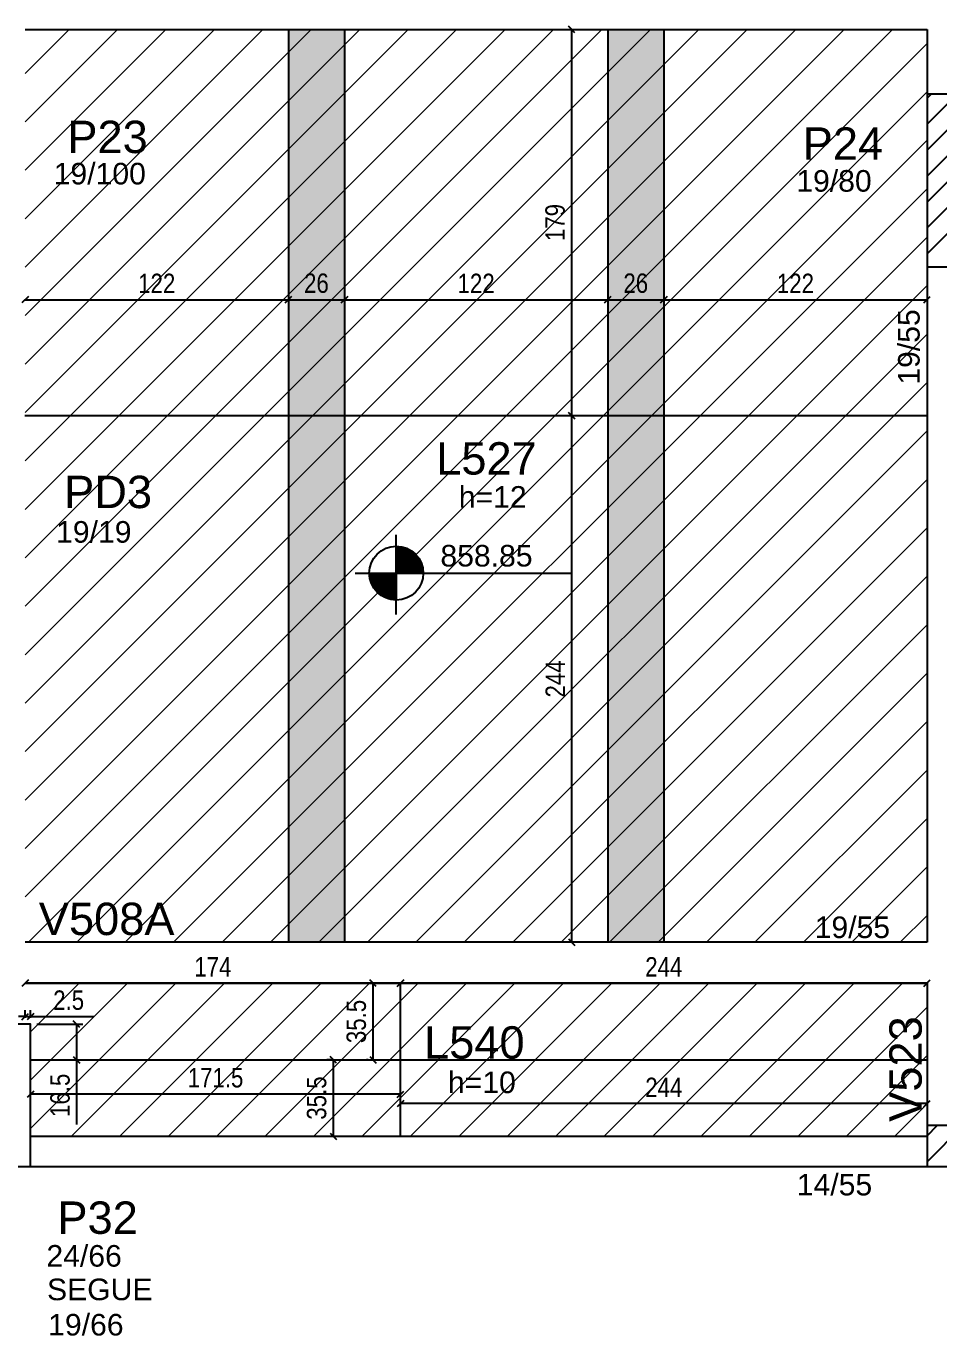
# Model space of a CAD drawing. Header units: millimetres. Extents: x 3536 to 7055, y 911 to 3688.
# Drawn here: x 5800 to 6223, y 2392 to 2998 of the extents above; entities that cross this region are included whole.
import ezdxf

# ---------------------------------------------------------------- set-up
doc = ezdxf.new("R2010")
doc.units = ezdxf.units.MM
for name, color, linetype in [('3', 3, 'Continuous'), ('4', 4, 'Continuous'), ('7', 7, 'Continuous'), ('COTA', 241, 'Continuous'), ('Painéis', 200, 'Continuous')]:
    doc.layers.add(name, color=color, linetype=linetype)
doc.layers.add('Hachura', color=251, linetype='Continuous', lineweight=9)
doc.layers.add('REAPROVEITAMENTO', color=251, linetype='Continuous', lineweight=9)
doc.styles.add('COTA TECNICA-50', font='techl___.ttf', dxfattribs={"height": 9})
doc.styles.get("Standard").update_dxf_attribs({"font": 'arial.ttf'})
doc.dimstyles.new('COTA PAINEL-50', dxfattribs={"dimtxt": 9, "dimasz": 3, "dimexe": 3, "dimexo": 3, "dimgap": 3, "dimtad": 1, "dimdec": 1, "dimzin": 12, "dimdsep": 46, "dimtxsty": 'COTA TECNICA-50', "dimblk1": 'OBLIQUE', "dimblk2": 'OBLIQUE', "dimsah": 1, "dimcen": 0.9, "dimclrd": 4, "dimclre": 4, "dimclrt": 240, "dimadec": 1, "dimazin": 3, "dimtfac": 1, "dimtdec": 1, "dimtmove": 0, "dimatfit": 3, "dimfxl": 1, "dimtolj": 1, "dimtzin": 12, "dimarcsym": 0})

# ---------------------------------------------------------------- blocks, each defined once
blk = doc.blocks.new('_Oblique')
at = {"color": 0, "linetype": 'ByBlock', "lineweight": -2}
blk.add_line((-0.5, -0.5), (0.5, 0.5), dxfattribs=at)
blk = doc.blocks.new('*D129')
at = {"layer": 'COTA', "color": 4, "lineweight": -2, "transparency": 16777216}
blk.add_line((5799.72, 2871.69), (5921.73, 2871.69), dxfattribs=at)
at = {"layer": 'Defpoints', "color": 0, "transparency": 16777216}
for p in [(5799.72, 2871.69), (5921.73, 2871.69), (5921.73, 2871.69)]:
    blk.add_point(p, dxfattribs=at)
at = {"layer": 'COTA', "color": 4, "lineweight": -2, "transparency": 16777216, "xscale": 3, "yscale": 3, "zscale": 3, "rotation": 180}
blk.add_blockref('_Oblique', (5799.72, 2871.69), dxfattribs=at)
at = {"layer": 'COTA', "color": 4, "lineweight": -2, "transparency": 16777216, "xscale": 3, "yscale": 3, "zscale": 3}
blk.add_blockref('_Oblique', (5921.73, 2871.69), dxfattribs=at)
at = {"layer": 'COTA', "color": 240, "transparency": 16777216, "insert": (5860.72, 2879.24), "char_height": 9, "attachment_point": 5, "style": 'COTA TECNICA-50'}
blk.add_mtext('\\A1;122', dxfattribs=at)
blk = doc.blocks.new('*D130')
at = {"layer": 'COTA', "color": 4, "lineweight": -2, "transparency": 16777216}
blk.add_line((5921.73, 2871.69), (5947.73, 2871.69), dxfattribs=at)
at = {"layer": 'Defpoints', "color": 0, "transparency": 16777216}
for p in [(5921.73, 2871.69), (5947.73, 2871.69), (5947.73, 2871.69)]:
    blk.add_point(p, dxfattribs=at)
at = {"layer": 'COTA', "color": 4, "lineweight": -2, "transparency": 16777216, "xscale": 3, "yscale": 3, "zscale": 3, "rotation": 180}
blk.add_blockref('_Oblique', (5921.73, 2871.69), dxfattribs=at)
at = {"layer": 'COTA', "color": 4, "lineweight": -2, "transparency": 16777216, "xscale": 3, "yscale": 3, "zscale": 3}
blk.add_blockref('_Oblique', (5947.73, 2871.69), dxfattribs=at)
at = {"layer": 'COTA', "color": 240, "transparency": 16777216, "insert": (5934.73, 2879.28), "char_height": 9, "attachment_point": 5, "style": 'COTA TECNICA-50'}
blk.add_mtext('\\A1;26', dxfattribs=at)
blk = doc.blocks.new('*D131')
at = {"layer": 'COTA', "color": 4, "lineweight": -2, "transparency": 16777216}
blk.add_line((5947.73, 2871.69), (6069.73, 2871.69), dxfattribs=at)
at = {"layer": 'Defpoints', "color": 0, "transparency": 16777216}
for p in [(5947.73, 2871.69), (6069.73, 2871.69), (6069.73, 2871.69)]:
    blk.add_point(p, dxfattribs=at)
at = {"layer": 'COTA', "color": 4, "lineweight": -2, "transparency": 16777216, "xscale": 3, "yscale": 3, "zscale": 3, "rotation": 180}
blk.add_blockref('_Oblique', (5947.73, 2871.69), dxfattribs=at)
at = {"layer": 'COTA', "color": 4, "lineweight": -2, "transparency": 16777216, "xscale": 3, "yscale": 3, "zscale": 3}
blk.add_blockref('_Oblique', (6069.73, 2871.69), dxfattribs=at)
at = {"layer": 'COTA', "color": 240, "transparency": 16777216, "insert": (6008.73, 2879.24), "char_height": 9, "attachment_point": 5, "style": 'COTA TECNICA-50'}
blk.add_mtext('\\A1;122', dxfattribs=at)
blk = doc.blocks.new('*D132')
at = {"layer": 'COTA', "color": 4, "lineweight": -2, "transparency": 16777216}
blk.add_line((6069.73, 2871.69), (6095.73, 2871.69), dxfattribs=at)
at = {"layer": 'Defpoints', "color": 0, "transparency": 16777216}
for p in [(6069.73, 2871.69), (6095.73, 2871.69), (6095.73, 2871.69)]:
    blk.add_point(p, dxfattribs=at)
at = {"layer": 'COTA', "color": 4, "lineweight": -2, "transparency": 16777216, "xscale": 3, "yscale": 3, "zscale": 3, "rotation": 180}
blk.add_blockref('_Oblique', (6069.73, 2871.69), dxfattribs=at)
at = {"layer": 'COTA', "color": 4, "lineweight": -2, "transparency": 16777216, "xscale": 3, "yscale": 3, "zscale": 3}
blk.add_blockref('_Oblique', (6095.73, 2871.69), dxfattribs=at)
at = {"layer": 'COTA', "color": 240, "transparency": 16777216, "insert": (6082.73, 2879.28), "char_height": 9, "attachment_point": 5, "style": 'COTA TECNICA-50'}
blk.add_mtext('\\A1;26', dxfattribs=at)
blk = doc.blocks.new('*D133')
at = {"layer": 'COTA', "color": 4, "lineweight": -2, "transparency": 16777216}
blk.add_line((6095.73, 2871.69), (6217.72, 2871.69), dxfattribs=at)
at = {"layer": 'Defpoints', "color": 0, "transparency": 16777216}
for p in [(6095.73, 2871.69), (6217.72, 2871.69), (6217.72, 2871.69)]:
    blk.add_point(p, dxfattribs=at)
at = {"layer": 'COTA', "color": 4, "lineweight": -2, "transparency": 16777216, "xscale": 3, "yscale": 3, "zscale": 3, "rotation": 180}
blk.add_blockref('_Oblique', (6095.73, 2871.69), dxfattribs=at)
at = {"layer": 'COTA', "color": 4, "lineweight": -2, "transparency": 16777216, "xscale": 3, "yscale": 3, "zscale": 3}
blk.add_blockref('_Oblique', (6217.72, 2871.69), dxfattribs=at)
at = {"layer": 'COTA', "color": 240, "transparency": 16777216, "insert": (6156.72, 2879.24), "char_height": 9, "attachment_point": 5, "style": 'COTA TECNICA-50'}
blk.add_mtext('\\A1;122', dxfattribs=at)
blk = doc.blocks.new('*D134')
at = {"layer": 'COTA', "color": 4, "lineweight": -2, "transparency": 16777216}
blk.add_line((6052.98, 2996.94), (6052.98, 2817.94), dxfattribs=at)
at = {"layer": 'Defpoints', "color": 0, "transparency": 16777216}
for p in [(6052.98, 2996.94), (6052.98, 2817.94), (6052.98, 2817.94)]:
    blk.add_point(p, dxfattribs=at)
at = {"layer": 'COTA', "color": 4, "lineweight": -2, "transparency": 16777216, "xscale": 3, "yscale": 3, "zscale": 3}
for p, rotation in [((6052.98, 2996.94), 90), ((6052.98, 2817.94), 270)]:
    blk.add_blockref('_Oblique', p, dxfattribs=dict(at, rotation=rotation))
at = {"layer": 'COTA', "color": 240, "transparency": 16777216, "insert": (6045.39, 2907.44), "char_height": 9, "attachment_point": 5, "rotation": 90, "style": 'COTA TECNICA-50'}
blk.add_mtext('\\A1;179', dxfattribs=at)
blk = doc.blocks.new('*D135')
at = {"layer": 'COTA', "color": 4, "lineweight": -2, "transparency": 16777216}
blk.add_line((6052.98, 2817.94), (6052.98, 2573.94), dxfattribs=at)
at = {"layer": 'Defpoints', "color": 0, "transparency": 16777216}
for p in [(6052.98, 2817.94), (6052.98, 2573.94), (6052.98, 2573.94)]:
    blk.add_point(p, dxfattribs=at)
at = {"layer": 'COTA', "color": 4, "lineweight": -2, "transparency": 16777216, "xscale": 3, "yscale": 3, "zscale": 3}
for p, rotation in [((6052.98, 2817.94), 90), ((6052.98, 2573.94), 270)]:
    blk.add_blockref('_Oblique', p, dxfattribs=dict(at, rotation=rotation))
at = {"layer": 'COTA', "color": 240, "transparency": 16777216, "insert": (6045.41, 2695.94), "char_height": 9, "attachment_point": 5, "rotation": 90, "style": 'COTA TECNICA-50'}
blk.add_mtext('\\A1;244', dxfattribs=at)
blk = doc.blocks.new('*D68')
at = {"layer": 'COTA', "color": 4, "lineweight": -2, "transparency": 16777216}
blk.add_line((6217.72, 2499.1), (5973.72, 2499.1), dxfattribs=at)
at = {"layer": 'Defpoints', "color": 0, "transparency": 16777216}
for p in [(5973.72, 2499.1), (5973.72, 2499.1), (6217.72, 2499.1)]:
    blk.add_point(p, dxfattribs=at)
at = {"layer": 'COTA', "color": 4, "lineweight": -2, "transparency": 16777216, "xscale": 3, "yscale": 3, "zscale": 3, "rotation": 180}
blk.add_blockref('_Oblique', (5973.72, 2499.1), dxfattribs=at)
at = {"layer": 'COTA', "color": 4, "lineweight": -2, "transparency": 16777216, "xscale": 3, "yscale": 3, "zscale": 3}
blk.add_blockref('_Oblique', (6217.72, 2499.1), dxfattribs=at)
at = {"layer": 'COTA', "color": 240, "transparency": 16777216, "insert": (6095.72, 2506.66), "char_height": 9, "attachment_point": 5, "style": 'COTA TECNICA-50'}
blk.add_mtext('\\A1;244', dxfattribs=at)
blk = doc.blocks.new('*D69')
at = {"layer": 'COTA', "color": 4, "lineweight": -2, "transparency": 16777216}
blk.add_line((5973.72, 2503.46), (5802.22, 2503.46), dxfattribs=at)
at = {"layer": 'Defpoints', "color": 0, "transparency": 16777216}
for p in [(5802.22, 2503.46), (5802.22, 2503.46), (5973.72, 2503.46)]:
    blk.add_point(p, dxfattribs=at)
at = {"layer": 'COTA', "color": 4, "lineweight": -2, "transparency": 16777216, "xscale": 3, "yscale": 3, "zscale": 3, "rotation": 180}
blk.add_blockref('_Oblique', (5802.22, 2503.46), dxfattribs=at)
at = {"layer": 'COTA', "color": 4, "lineweight": -2, "transparency": 16777216, "xscale": 3, "yscale": 3, "zscale": 3}
blk.add_blockref('_Oblique', (5973.72, 2503.46), dxfattribs=at)
at = {"layer": 'COTA', "color": 240, "transparency": 16777216, "insert": (5887.97, 2511.06), "char_height": 9, "attachment_point": 5, "style": 'COTA TECNICA-50'}
blk.add_mtext('\\A1;171.5', dxfattribs=at)
blk = doc.blocks.new('*D70')
at = {"layer": 'COTA', "color": 4, "lineweight": -2, "transparency": 16777216}
for p, q in [((5958.69, 2554.94), (5957.94, 2554.94)), ((5960.94, 2554.94), (5960.94, 2519.44)), ((5958.69, 2519.44), (5957.94, 2519.44))]:
    blk.add_line(p, q, dxfattribs=at)
at = {"layer": 'Defpoints', "color": 0, "transparency": 16777216}
for p in [(5961.69, 2554.94), (5960.94, 2519.44), (5961.69, 2519.44)]:
    blk.add_point(p, dxfattribs=at)
at = {"layer": 'COTA', "color": 4, "lineweight": -2, "transparency": 16777216, "xscale": 3, "yscale": 3, "zscale": 3}
for p, rotation in [((5960.94, 2554.94), 90), ((5960.94, 2519.44), 270)]:
    blk.add_blockref('_Oblique', p, dxfattribs=dict(at, rotation=rotation))
at = {"layer": 'COTA', "color": 240, "transparency": 16777216, "insert": (5953.24, 2537.19), "char_height": 9, "attachment_point": 5, "rotation": 90, "style": 'COTA TECNICA-50'}
blk.add_mtext('\\A1;35.5', dxfattribs=at)
blk = doc.blocks.new('*D71')
at = {"layer": 'COTA', "color": 4, "lineweight": -2, "transparency": 16777216}
for p, q in [((5941.45, 2519.44), (5939.56, 2519.44)), ((5942.56, 2519.44), (5942.56, 2483.94)), ((5941.45, 2483.94), (5939.56, 2483.94))]:
    blk.add_line(p, q, dxfattribs=at)
at = {"layer": 'Defpoints', "color": 0, "transparency": 16777216}
for p in [(5944.45, 2519.44), (5942.56, 2483.94), (5944.45, 2483.94)]:
    blk.add_point(p, dxfattribs=at)
at = {"layer": 'COTA', "color": 4, "lineweight": -2, "transparency": 16777216, "xscale": 3, "yscale": 3, "zscale": 3}
for p, rotation in [((5942.56, 2519.44), 90), ((5942.56, 2483.94), 270)]:
    blk.add_blockref('_Oblique', p, dxfattribs=dict(at, rotation=rotation))
at = {"layer": 'COTA', "color": 240, "transparency": 16777216, "insert": (5934.86, 2501.69), "char_height": 9, "attachment_point": 5, "rotation": 90, "style": 'COTA TECNICA-50'}
blk.add_mtext('\\A1;35.5', dxfattribs=at)
blk = doc.blocks.new('*D240')
at = {"layer": 'COTA', "color": 4, "lineweight": -2, "transparency": 16777216}
blk.add_line((6217.72, 2554.94), (5973.72, 2554.94), dxfattribs=at)
at = {"layer": 'Defpoints', "color": 0, "transparency": 16777216}
for p in [(5973.72, 2554.94), (5973.72, 2554.94), (6217.72, 2554.94)]:
    blk.add_point(p, dxfattribs=at)
at = {"layer": 'COTA', "color": 4, "lineweight": -2, "transparency": 16777216, "xscale": 3, "yscale": 3, "zscale": 3, "rotation": 180}
blk.add_blockref('_Oblique', (5973.72, 2554.94), dxfattribs=at)
at = {"layer": 'COTA', "color": 4, "lineweight": -2, "transparency": 16777216, "xscale": 3, "yscale": 3, "zscale": 3}
blk.add_blockref('_Oblique', (6217.72, 2554.94), dxfattribs=at)
at = {"layer": 'COTA', "color": 240, "transparency": 16777216, "insert": (6095.72, 2562.51), "char_height": 9, "attachment_point": 5, "style": 'COTA TECNICA-50'}
blk.add_mtext('\\A1;244', dxfattribs=at)
blk = doc.blocks.new('*D72')
at = {"layer": 'COTA', "color": 4, "lineweight": -2, "transparency": 16777216}
blk.add_line((5973.72, 2554.94), (5799.72, 2554.94), dxfattribs=at)
at = {"layer": 'Defpoints', "color": 0, "transparency": 16777216}
for p in [(5799.72, 2554.94), (5799.72, 2554.94), (5973.72, 2554.94)]:
    blk.add_point(p, dxfattribs=at)
at = {"layer": 'COTA', "color": 4, "lineweight": -2, "transparency": 16777216, "xscale": 3, "yscale": 3, "zscale": 3, "rotation": 180}
blk.add_blockref('_Oblique', (5799.72, 2554.94), dxfattribs=at)
at = {"layer": 'COTA', "color": 4, "lineweight": -2, "transparency": 16777216, "xscale": 3, "yscale": 3, "zscale": 3}
blk.add_blockref('_Oblique', (5973.72, 2554.94), dxfattribs=at)
at = {"layer": 'COTA', "color": 240, "transparency": 16777216, "insert": (5886.72, 2562.51), "char_height": 9, "attachment_point": 5, "style": 'COTA TECNICA-50'}
blk.add_mtext('\\A1;174', dxfattribs=at)
blk = doc.blocks.new('*D73')
at = {"layer": 'COTA', "color": 4, "lineweight": -2, "transparency": 16777216}
for p, q in [((5799.72, 2539.42), (5796.72, 2539.42)), ((5799.72, 2538.94), (5799.72, 2542.42)), ((5799.72, 2539.42), (5802.22, 2539.42)), ((5802.22, 2538.94), (5802.22, 2542.42)), ((5802.22, 2539.42), (5831.58, 2539.42))]:
    blk.add_line(p, q, dxfattribs=at)
at = {"layer": 'Defpoints', "color": 0, "transparency": 16777216}
for p in [(5802.22, 2539.42), (5799.72, 2535.94), (5802.22, 2535.94)]:
    blk.add_point(p, dxfattribs=at)
at = {"layer": 'COTA', "color": 4, "lineweight": -2, "transparency": 16777216, "xscale": 3, "yscale": 3, "zscale": 3}
blk.add_blockref('_Oblique', (5799.72, 2539.42), dxfattribs=at)
at = {"layer": 'COTA', "color": 4, "lineweight": -2, "transparency": 16777216, "xscale": 3, "yscale": 3, "zscale": 3, "rotation": 180}
blk.add_blockref('_Oblique', (5802.22, 2539.42), dxfattribs=at)
at = {"layer": 'COTA', "color": 240, "transparency": 16777216, "insert": (5819.9, 2547.02), "char_height": 9, "attachment_point": 5, "style": 'COTA TECNICA-50'}
blk.add_mtext('\\A1;2.5', dxfattribs=at)
blk = doc.blocks.new('*D241')
at = {"layer": 'COTA', "color": 4, "lineweight": -2, "transparency": 16777216}
for p, q in [((5805.22, 2535.94), (5826.53, 2535.94)), ((5823.53, 2535.94), (5823.53, 2519.44)), ((5805.22, 2519.44), (5826.53, 2519.44)), ((5823.53, 2519.44), (5823.53, 2489.47))]:
    blk.add_line(p, q, dxfattribs=at)
at = {"layer": 'Defpoints', "color": 0, "transparency": 16777216}
for p in [(5802.22, 2535.94), (5802.22, 2519.44), (5823.53, 2519.44)]:
    blk.add_point(p, dxfattribs=at)
at = {"layer": 'COTA', "color": 4, "lineweight": -2, "transparency": 16777216, "xscale": 3, "yscale": 3, "zscale": 3}
for p, rotation in [((5823.53, 2535.94), 90), ((5823.53, 2519.44), 270)]:
    blk.add_blockref('_Oblique', p, dxfattribs=dict(at, rotation=rotation))
at = {"layer": 'COTA', "color": 240, "transparency": 16777216, "insert": (5815.93, 2502.96), "char_height": 9, "attachment_point": 5, "rotation": 90, "style": 'COTA TECNICA-50'}
blk.add_mtext('\\A1;16.5', dxfattribs=at)

msp = doc.modelspace()

# ---------------------------------------------------------------- hatches: boundary and pattern name
at = {"layer": 'Hachura', "linetype": 'ByBlock'}
h = msp.add_hatch(color=256, dxfattribs=at)
h.dxf.hatch_style = 1
h.paths.add_polyline_path([(5921.73, 2573.94), (5947.73, 2573.94), (5947.73, 2996.94), (5921.73, 2996.94)])
h = msp.add_hatch(color=256, dxfattribs=at)
h.dxf.hatch_style = 1
h.paths.add_polyline_path([(6069.73, 2573.94), (6095.73, 2573.94), (6095.73, 2996.94), (6069.73, 2996.94)])
at = {"layer": 'REAPROVEITAMENTO', "linetype": 'ByBlock'}
h = msp.add_hatch(dxfattribs=at)
h.set_pattern_fill('ANSI31', color=256, scale=5, style=2)
h.set_pattern_definition([(45, (-442.029, 820.824), (-11.22532, 11.22532), [])])
h.paths.add_polyline_path([(6217.73, 2573.94), (5799.72, 2573.94), (5799.72, 2996.94), (6217.73, 2996.94)])
h = msp.add_hatch(dxfattribs=at)
h.set_pattern_fill('ANSI31', color=256, scale=5, style=2)
h.set_pattern_definition([(45, (-617.038, 378.824), (-11.22532, 11.22532), [])])
h.paths.add_polyline_path([(6217.72, 2483.94), (6217.72, 2554.94), (5802.22, 2554.94), (5802.22, 2483.94)])

# ---------------------------------------------------------------- linework, layer by layer
at = {"layer": '3', "linetype": 'Continuous', "ltscale": 15}
for p, q in [((6217.72, 2953.02), (6231.64, 2966.94)), ((6217.72, 2965.04), (6219.62, 2966.94)), ((6217.72, 2941), (6236.72, 2960)), ((6217.72, 2928.98), (6236.72, 2947.98)), ((6217.72, 2916.96), (6236.72, 2935.96)), ((6217.72, 2904.94), (6236.72, 2923.94)), ((6217.72, 2892.92), (6236.72, 2911.92)), ((5971.75, 2725.87), (5971.75, 2762.73)), ((5971.75, 2757.48), (5971.75, 2732.48)), ((5971.75, 2756.87), (5975.6, 2756.87)), ((5971.75, 2756.08), (5977.5, 2756.08)), ((5971.75, 2755.29), (5978.82, 2755.29)), ((5971.75, 2754.49), (5979.86, 2754.49)), ((5971.75, 2753.7), (5980.7, 2753.7)), ((5971.75, 2752.91), (5981.41, 2752.91)), ((5971.75, 2752.12), (5982.01, 2752.12)), ((5971.75, 2751.32), (5982.52, 2751.32)), ((5971.75, 2750.53), (5982.95, 2750.53)), ((5971.75, 2749.74), (5983.31, 2749.74)), ((5952.7, 2744.98), (6053.09, 2744.98)), ((5959.25, 2744.98), (5984.25, 2744.98)), ((5971.75, 2744.19), (5959.25, 2744.19)), ((5971.75, 2743.39), (5959.35, 2743.39)), ((5971.75, 2748.94), (5983.6, 2748.94)), ((5971.75, 2748.15), (5983.84, 2748.15)), ((5971.75, 2747.36), (5984.02, 2747.36)), ((5971.75, 2746.57), (5984.15, 2746.57)), ((5971.75, 2745.77), (5984.25, 2745.77)), ((5971.75, 2742.6), (5959.48, 2742.6)), ((5971.75, 2741.81), (5959.66, 2741.81)), ((5971.75, 2741.02), (5959.89, 2741.02)), ((5971.75, 2740.22), (5960.19, 2740.22)), ((5971.75, 2739.43), (5960.55, 2739.43)), ((5971.75, 2738.64), (5960.98, 2738.64)), ((5971.75, 2737.84), (5961.49, 2737.84)), ((5971.75, 2737.05), (5962.09, 2737.05)), ((5971.75, 2736.26), (5962.79, 2736.26)), ((5971.75, 2735.47), (5963.64, 2735.47)), ((5971.75, 2734.67), (5964.68, 2734.67)), ((5971.75, 2733.88), (5966, 2733.88)), ((5971.75, 2733.09), (5967.9, 2733.09)), ((6217.72, 2472.19), (6234.47, 2488.94)), ((6217.72, 2484.21), (6222.45, 2488.94))]:
    msp.add_line(p, q, dxfattribs=at)
at = {"layer": '3', "linetype": 'Continuous'}
for points in [[(5799.72, 2996.94), (6217.72, 2996.94)], [(6217.72, 2996.94), (6217.72, 2966.94)], [(6217.72, 2886.94), (6217.72, 2573.94)], [(6217.72, 2573.94), (5799.72, 2573.94)], [(5799.72, 2554.94), (6217.72, 2554.94)], [(6217.72, 2554.94), (6217.72, 2488.94)], [(6217.72, 2483.94), (5802.22, 2483.94)], [(5802.22, 2469.94), (6217.72, 2469.94)]]:
    msp.add_lwpolyline(points, dxfattribs=at)
msp.add_circle((5971.75, 2744.98), 12.5, dxfattribs=at)
at = {"layer": '7', "linetype": 'Continuous'}
for points in [[(6217.72, 2886.94), (6236.72, 2886.94), (6236.72, 2966.94), (6217.72, 2966.94), (6217.72, 2886.94)], [(5778.22, 2469.94), (5802.22, 2469.94), (5802.22, 2535.94), (5778.22, 2535.94), (5778.22, 2469.94)], [(6217.72, 2469.94), (6317.72, 2469.94), (6317.72, 2488.94), (6217.72, 2488.94), (6217.72, 2469.94)]]:
    msp.add_lwpolyline(points, dxfattribs=at)
at = {"layer": 'Painéis'}
for p, q in [((5921.73, 2996.94), (5921.73, 2573.94)), ((5947.73, 2996.94), (5947.73, 2573.94)), ((6069.73, 2996.94), (6069.73, 2573.94)), ((6095.73, 2996.94), (6095.73, 2573.94)), ((6217.63, 2817.94), (5799.63, 2817.94)), ((5973.72, 2483.94), (5973.72, 2554.94)), ((5802.22, 2519.44), (6217.72, 2519.44))]:
    msp.add_line(p, q, dxfattribs=at)

# ---------------------------------------------------------------- texts
at = {"layer": '3', "linetype": 'Continuous'}
for s, p in [('19/100', (5812.96, 2925.11)), ('19/80', (6157.12, 2921.75)), ('h=12', (6000.69, 2775.29)), ('19/19', (5814.07, 2759.08)), ('858.85', (5992.18, 2748.03)), ('19/55', (6165.64, 2575.84)), ('h=10', (5995.67, 2503.99)), ('14/55', (6157.35, 2456.58)), ('24/66', (5809.58, 2423.57)), ('SEGUE', (5809.86, 2408.02)), ('19/66', (5810.4, 2391.66))]:
    msp.add_text(s, height=10, dxfattribs=at).set_placement(p)
msp.add_text('19/55', height=10, rotation=90, dxfattribs=at).set_placement((6214.29, 2832.3))
at = {"layer": '4', "linetype": 'Continuous'}
for s, p in [('P23', (5819.29, 2939.64)), ('P24', (6160.1, 2936.56)), ('L527', (5990.24, 2790.64)), ('PD3', (5817.8, 2775.1)), ('V508A', (5806.06, 2577.23)), ('L540', (5984.6, 2519.96)), ('P32', (5814.69, 2438.77))]:
    msp.add_text(s, height=15, dxfattribs=at).set_placement(p)
msp.add_text('V523', height=15, rotation=90, dxfattribs=at).set_placement((6215.25, 2490.68))

# ---------------------------------------------------------------- dimensions: what is measured, and where the dimension line sits
at = {"layer": 'COTA'}
for base, p1, p2, angle, picture, middle in [((6052.98, 2817.94), (6052.98, 2996.94), (6052.98, 2817.94), 90, '*D134', (6045.39, 2907.44)), ((6052.98, 2573.94), (6052.98, 2817.94), (6052.98, 2573.94), 90, '*D135', (6045.41, 2695.94)), ((5799.72, 2554.94), (5973.72, 2554.94), (5799.72, 2554.94), 180, '*D72', (5886.72, 2562.51)), ((5973.72, 2554.94), (6217.72, 2554.94), (5973.72, 2554.94), 180, '*D240', (6095.72, 2562.51)), ((5960.94, 2519.44), (5961.69, 2554.94), (5961.69, 2519.44), 270, '*D70', (5953.24, 2537.19)), ((5802.22, 2539.42), (5799.72, 2535.94), (5802.22, 2535.94), 180, '*D73', (5819.9, 2547.02)), ((5823.53, 2519.44), (5802.22, 2535.94), (5802.22, 2519.44), 90, '*D241', (5815.93, 2502.96)), ((5942.56, 2483.94), (5944.45, 2519.44), (5944.45, 2483.94), 270, '*D71', (5934.86, 2501.69))]:
    dim = msp.add_linear_dim(base=base, p1=p1, p2=p2, angle=angle, dimstyle='COTA PAINEL-50', dxfattribs=at)
    dim.commit()
    dim.dimension.update_dxf_attribs({"geometry": picture, "text_midpoint": middle})
for base, p1, p2, picture, middle in [((5921.73, 2871.69), (5799.72, 2871.69), (5921.73, 2871.69), '*D129', (5860.72, 2879.24)), ((5947.73, 2871.69), (5921.73, 2871.69), (5947.73, 2871.69), '*D130', (5934.73, 2879.28)), ((6069.73, 2871.69), (5947.73, 2871.69), (6069.73, 2871.69), '*D131', (6008.73, 2879.24)), ((6095.73, 2871.69), (6069.73, 2871.69), (6095.73, 2871.69), '*D132', (6082.73, 2879.28)), ((6217.72, 2871.69), (6095.73, 2871.69), (6217.72, 2871.69), '*D133', (6156.72, 2879.24))]:
    dim = msp.add_linear_dim(base=base, p1=p1, p2=p2, dimstyle='COTA PAINEL-50', override={"dimtmove": 1}, dxfattribs=at)
    dim.commit()
    dim.dimension.update_dxf_attribs({"geometry": picture, "text_midpoint": middle})
for base, p1, p2, picture, middle in [((5802.22, 2503.46), (5973.72, 2503.46), (5802.22, 2503.46), '*D69', (5887.97, 2511.06)), ((5973.72, 2499.1), (6217.72, 2499.1), (5973.72, 2499.1), '*D68', (6095.72, 2506.66))]:
    dim = msp.add_linear_dim(base=base, p1=p1, p2=p2, dimstyle='COTA PAINEL-50', dxfattribs=at)
    dim.commit()
    dim.dimension.update_dxf_attribs({"geometry": picture, "text_midpoint": middle})

doc.saveas('drawing.dxf')
